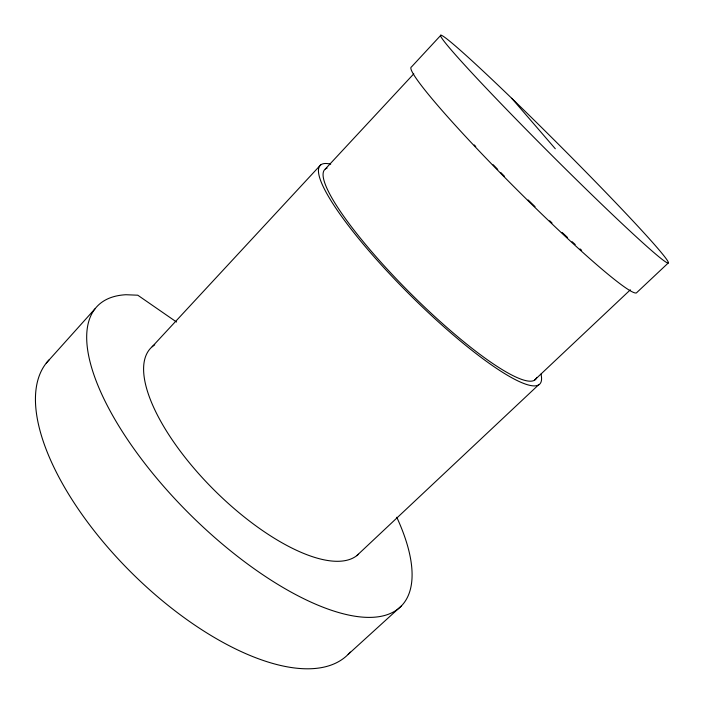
<?xml version="1.0" encoding="UTF-8"?>
<svg xmlns="http://www.w3.org/2000/svg" width="704" height="704" viewBox="0 0 704 704"><rect width="100%" height="100%" fill="white"/><g stroke="black" fill="none" stroke-linecap="round" stroke-linejoin="round"><path stroke-width="1.06" d="M46.306 363.062L94.926 308.889M152.17 346.711L320.91 164.639M440.88 35.2L411.47 66.933A159.553 11.871 45 0 0 511.025 183.77A159.553 11.871 45 0 0 636.425 292.899L668.158 263.076A161.058 6.266 45 0 0 505.384 92.198A161.058 6.266 45 0 0 489.984 92.136A161.058 6.266 45 0 0 668.158 263.076M325.38 168.942L413.794 73.814M534.468 380.169L630.353 289.819M356.796 555.641L538.736 384.692M348.172 654.377L401.342 605.986M176.537 322.018L137.773 295.205L125.963 294.73A213.514 83.283 44.7 0 0 127.002 438.75A213.514 83.283 44.7 0 0 338.378 612.445A213.514 83.283 44.7 0 0 396.766 517.255M511.702 98.27L555.306 148.764M350.284 652.089A209.871 94.134 44.6 0 1 135.52 576.655A209.871 94.134 44.6 0 1 49.069 359.894M536.765 377.397A148.72 27.28 44.9 0 1 410.115 292.987A148.72 27.28 44.9 0 1 327.078 168.124M581.654 250.342A153.155 11.387 45 0 1 580.07 248.917M575.212 244.526A153.155 11.387 45 0 1 572.07 241.666M567.521 237.477A153.155 11.387 45 0 1 562.074 232.426M552.015 222.966A153.155 11.387 45 0 1 549.683 220.748M535.058 206.677A153.155 11.387 45 0 1 528.167 199.945M504.469 176.29A153.155 11.387 45 0 1 500.702 172.462M497.71 169.4A153.155 11.387 45 0 1 493.17 164.736M475.763 146.538A153.155 11.387 45 0 1 474.258 144.936M540.989 374.07A154.933 28.442 44.9 0 1 409.033 293.946A154.933 28.442 44.9 0 1 330.695 164.164M358.433 554.25A146.335 56.628 44.7 0 1 209.95 485.795A146.335 56.628 44.7 0 1 154.748 344.793"/></g></svg>
